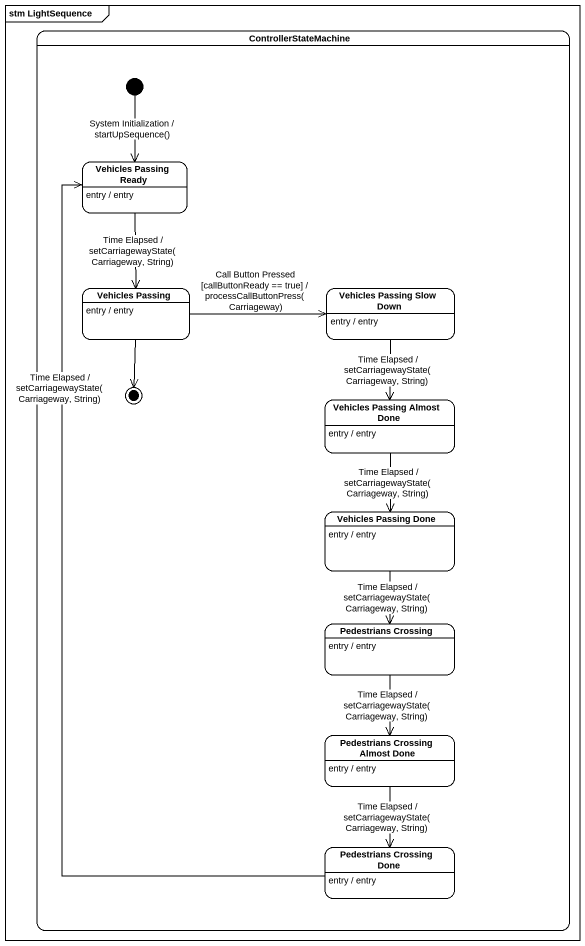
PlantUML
@startuml
mainframe stm LightSequence
hide empty description
state ControllerStateMachine {
  state "Vehicles Passing Ready" as Vehicles_Passing_Ready
  Vehicles_Passing_Ready : entry / entry
  state "Vehicles Passing" as Vehicles_Passing
  Vehicles_Passing : entry / entry
  state "Vehicles Passing Slow Down" as Vehicles_Passing_Slow_Down
  Vehicles_Passing_Slow_Down : entry / entry
  state "Vehicles Passing Almost Done" as Vehicles_Passing_Almost_Done
  Vehicles_Passing_Almost_Done : entry / entry
  state "Vehicles Passing Done" as Vehicles_Passing_Done
  Vehicles_Passing_Done : entry / entry
  state "Pedestrians Crossing" as Pedestrians_Crossing
  Pedestrians_Crossing : entry / entry
  state "Pedestrians Crossing Almost Done" as Pedestrians_Crossing_Almost
  Pedestrians_Crossing_Almost : entry / entry
  state "Pedestrians Crossing Done" as Pedestrians_Crossing_Done
  Pedestrians_Crossing_Done : entry / entry
  [*] --> Vehicles_Passing_Ready : System Initialization / startUpSequence()
  Vehicles_Passing --> [*]
}
Vehicles_Passing_Ready --> Vehicles_Passing : Time Elapsed / setCarriagewayState(Carriageway, String)
Vehicles_Passing -right-> Vehicles_Passing_Slow_Down : Call Button Pressed [callButtonReady == true] / processCallButtonPress(Carriageway)
Vehicles_Passing_Slow_Down --> Vehicles_Passing_Almost_Done : Time Elapsed / setCarriagewayState(Carriageway, String)
Vehicles_Passing_Almost_Done --> Vehicles_Passing_Done : Time Elapsed / setCarriagewayState(Carriageway, String)
Vehicles_Passing_Done --> Pedestrians_Crossing : Time Elapsed / setCarriagewayState(Carriageway, String)
Pedestrians_Crossing --> Pedestrians_Crossing_Almost : Time Elapsed / setCarriagewayState(Carriageway, String)
Pedestrians_Crossing_Almost --> Pedestrians_Crossing_Done : Time Elapsed / setCarriagewayState(Carriageway, String)
Pedestrians_Crossing_Done -up-> Vehicles_Passing_Ready : Time Elapsed / setCarriagewayState(Carriageway, String)
@enduml
